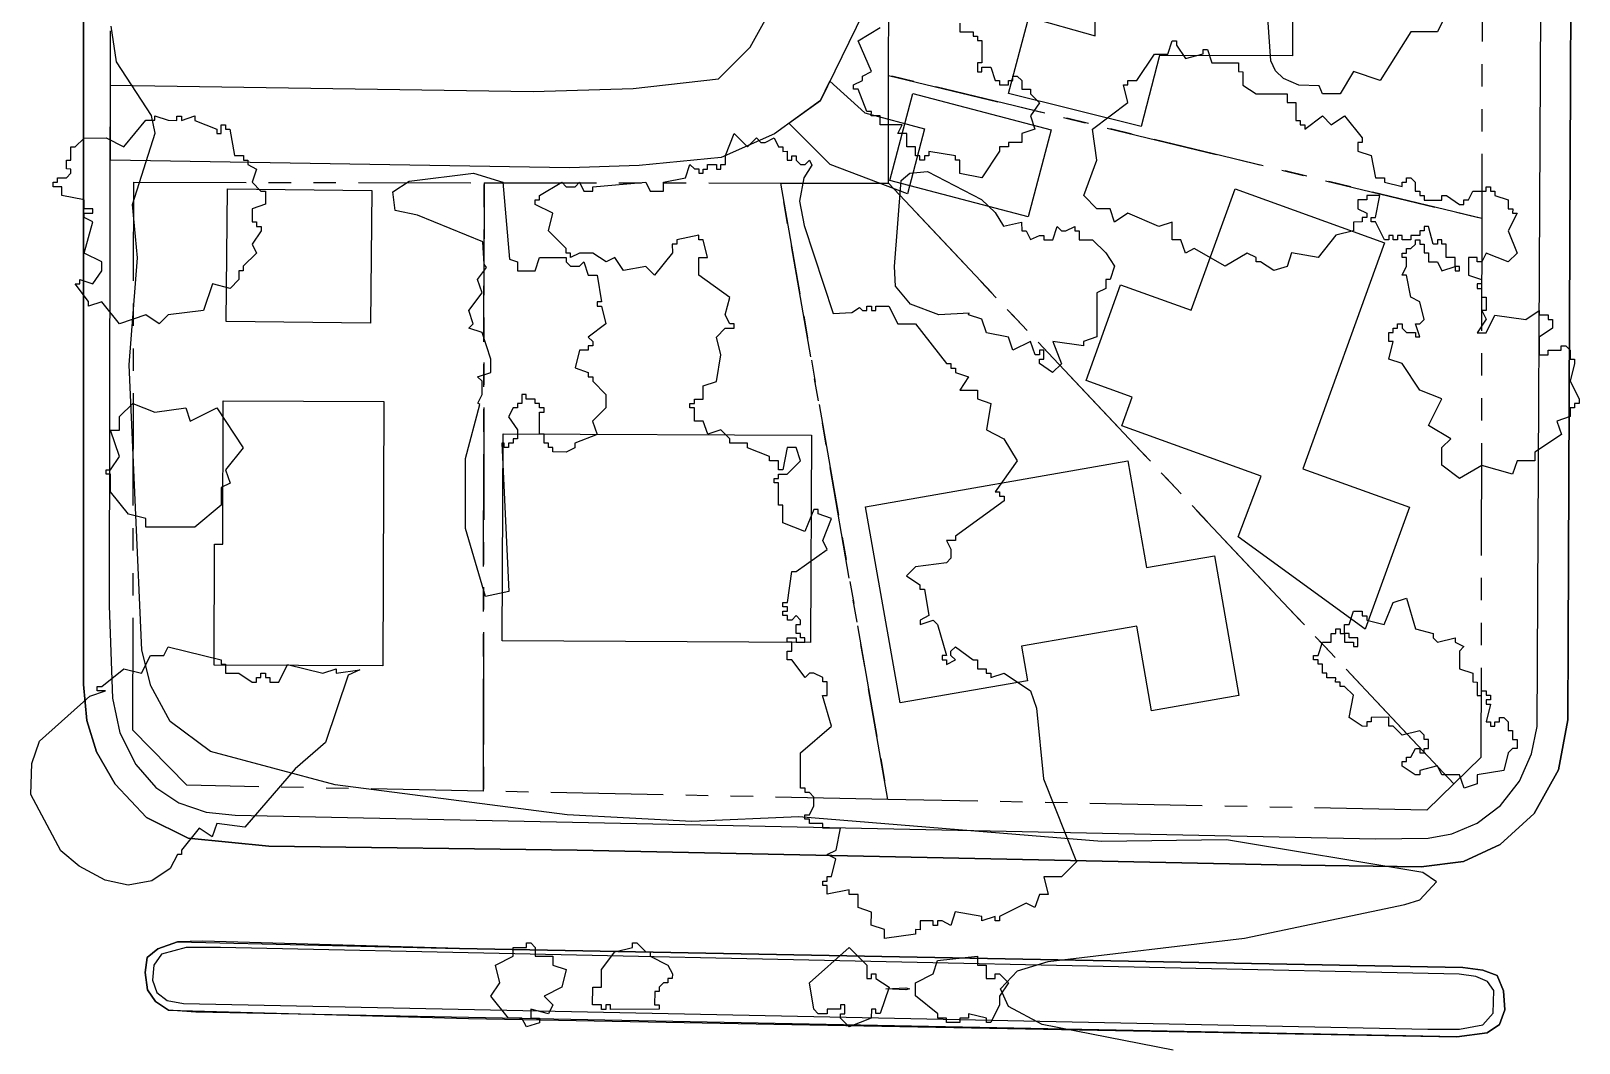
# Model space of a CAD drawing. Header units: metres. Extents: x -550 to 550, y -500 to 950.
# Drawn here: x 365.3 to 452.9, y -195.2 to -138 of the extents above; entities that cross this region are included whole.
import ezdxf

# ---------------------------------------------------------------- set-up
doc = ezdxf.new("R2010")
doc.units = ezdxf.units.M
doc.header["$LTSCALE"] = 2
doc.linetypes.add('PHANTOM', pattern=[6.35, 3.175, -0.635, 0.635, -0.635, 0.635, -0.635])
for name, color, linetype in [('SITE-BLDG-EXIST', 7, 'CONTINUOUS'), ('SITE-PARKING', 250, 'CONTINUOUS'), ('SITE-PROPERTY', 7, 'PHANTOM'), ('SITE-ROAD-CURB', 7, 'CONTINUOUS'), ('SITE-ROAD-GRAVEL', 32, 'CONTINUOUS'), ('SITE-ROAD-PAVED', 7, 'CONTINUOUS'), ('SITE-TREE-CANOPY', 94, 'CONTINUOUS'), ('TOPO-CONTOUR-MINOR', 9, 'CONTINUOUS')]:
    doc.layers.add(name, color=color, linetype=linetype)

msp = doc.modelspace()

# ---------------------------------------------------------------- linework, layer by layer
at = {"layer": 'SITE-BLDG-EXIST'}
for points in [[(425.374, -127.086), (425.368, -126.496), (436.64, -126.454), (436.645, -139.402), (429.137, -139.371), (428.1, -143.396), (420.595, -141.529), (421.745, -137.215), (425.494, -138.265)], [(413.896, -146.449), (415.187, -141.523), (423.008, -143.568), (421.717, -148.494)], [(384.531, -154.511), (376.377, -154.411), (376.464, -146.914), (384.617, -147.013)], [(427.012, -160.303), (427.597, -158.691), (424.985, -157.753), (426.937, -152.338), (430.932, -153.778), (433.412, -146.918), (441.857, -149.965), (437.234, -162.741), (443.271, -164.906), (440.769, -171.811), (433.577, -166.585), (434.874, -163.149)], [(375.7, -173.844), (375.722, -167.003), (376.186, -167.003), (376.217, -158.894), (385.291, -158.928), (385.23, -173.878)], [(391.974, -172.462), (392.03, -160.76), (409.461, -160.837), (409.404, -172.551)], [(412.525, -164.89), (427.339, -162.283), (428.406, -168.325), (432.242, -167.651), (433.63, -175.551), (428.691, -176.423), (427.848, -171.628), (421.329, -172.766), (421.671, -174.713), (414.471, -175.972)]]:
    msp.add_lwpolyline(points, close=True, dxfattribs=at)
at = {"layer": 'SITE-PARKING'}
msp.add_lwpolyline([(414.899, -147.195), (410.526, -145.533), (408.184, -143.205), (409.983, -141.917), (410.511, -140.827), (412.482, -142.621), (415.859, -143.515)], close=True, dxfattribs=at)
at = {"layer": 'SITE-PROPERTY'}
for points in [[(443.401, -127.909), (445.133, -129.991), (447.378, -132.241), (447.35, -148.581), (413.826, -140.498), (413.845, -125.514), (442.062, -125.56)], [(447.306, -179.049), (445.78, -180.538), (413.819, -146.593), (413.826, -140.498), (447.35, -148.581)], [(390.917, -180.959), (374.16, -180.627), (371.109, -177.52), (371.155, -146.54), (390.959, -146.565)], [(413.783, -181.422), (390.917, -180.959), (390.959, -146.565), (407.716, -146.586)], [(445.78, -180.538), (444.254, -182.038), (413.783, -181.422), (407.716, -146.586), (413.819, -146.593)]]:
    msp.add_lwpolyline(points, close=True, dxfattribs=at)
at = {"layer": 'SITE-ROAD-CURB'}
for points in [[(452.38, -136.24), (452.217, -176.931), (451.694, -179.755), (450.322, -182.212), (448.388, -183.967), (446.315, -184.932), (443.92, -185.23), (435.781, -185.131), (396.229, -184.292), (378.791, -184.07), (374.227, -183.62), (371.883, -182.449), (370.108, -180.567), (369.057, -178.73), (368.511, -176.96), (368.324, -174.925), (368.324, -135.981)], [(369.831, -137.974), (369.763, -170.477), (369.953, -175.705), (370.372, -177.664), (371.275, -179.444), (372.404, -180.758), (373.696, -181.617), (375.254, -182.141), (376.897, -182.321), (441.338, -183.647), (444.316, -183.617), (445.657, -183.374), (447.084, -182.775), (448.405, -181.776), (449.488, -180.387), (450.164, -178.841), (450.482, -177.296), (450.694, -136.761)]]:
    msp.add_lwpolyline(points, dxfattribs=at)
for points in [[(389.571, -189.846), (446.287, -190.928), (447.41, -191.074), (448.232, -191.375), (448.575, -192.243), (448.658, -193.322), (448.362, -194.156), (447.659, -194.623), (445.938, -194.854), (374.664, -193.453), (373.126, -193.329), (372.389, -192.85), (371.927, -192.182), (371.809, -191.203), (371.922, -190.369), (372.513, -189.869), (373.637, -189.481)], [(444.309, -194.418), (446.086, -194.421), (447.414, -194.166), (447.99, -193.5), (448.034, -192.22), (447.684, -191.719), (447.01, -191.429), (446.076, -191.306), (376.052, -189.795), (374.128, -189.804), (372.73, -190.181), (372.294, -190.803), (372.215, -191.637), (372.453, -192.338), (373.036, -192.795), (373.962, -192.963)]]:
    msp.add_lwpolyline(points, close=True, dxfattribs=at)
at = {"layer": 'SITE-ROAD-GRAVEL'}
msp.add_lwpolyline([(412.391, -136.981), (409.983, -141.917), (407.368, -143.805), (404.361, -145.136), (399.725, -145.597), (395.785, -145.726), (369.843, -145.282), (369.841, -141.044), (393.74, -141.418), (399.379, -141.247), (404.212, -140.686), (405.991, -138.908), (407.215, -136.696)], dxfattribs=at)
at = {"layer": 'SITE-ROAD-PAVED'}
msp.add_lwpolyline([(368.324, -135.981), (368.324, -174.925), (368.511, -176.96), (369.057, -178.73), (370.108, -180.567), (371.883, -182.449), (374.227, -183.62), (378.791, -184.07), (396.229, -184.292), (435.781, -185.131), (443.92, -185.23), (446.315, -184.932), (448.388, -183.967), (450.322, -182.212), (451.694, -179.755), (452.217, -176.931), (452.38, -136.24)], dxfattribs=at)
msp.add_lwpolyline([(375.069, -189.438), (373.637, -189.481), (372.513, -189.869), (371.922, -190.369), (371.809, -191.203), (371.927, -192.182), (372.389, -192.85), (373.126, -193.329), (390.072, -193.806), (445.938, -194.854), (447.659, -194.623), (448.362, -194.156), (448.658, -193.322), (448.575, -192.243), (448.232, -191.375), (447.41, -191.074), (446.287, -190.928), (389.571, -189.846)], close=True, dxfattribs=at)
at = {"layer": 'SITE-TREE-CANOPY'}
for points in [[(445.349, -137.044), (444.849, -138.044), (443.346, -138.042), (441.601, -140.788), (440.099, -140.285), (439.346, -141.541), (438.349, -141.54), (438.167, -141.084), (437.015, -141.06), (436.152, -140.681), (435.689, -140.247), (435.43, -139.679), (435.091, -134.795)], [(417.847, -137.544), (417.846, -138.044), (418.598, -138.045), (418.597, -138.29), (418.85, -138.29), (418.85, -138.535), (419.096, -138.535), (419.101, -139.792), (418.848, -139.792), (418.848, -140.293), (419.101, -140.293), (419.101, -140.037), (419.6, -140.038), (419.844, -140.794), (420.097, -140.795), (420.097, -141.039), (420.596, -141.04), (420.596, -140.795), (420.849, -140.784), (420.849, -140.54), (421.095, -140.54), (421.347, -140.785), (421.347, -141.286), (421.845, -141.286), (421.845, -141.542), (422.35, -142.043), (421.851, -142.788), (422.095, -143.545), (421.351, -143.788), (421.35, -144.289), (420.599, -144.288), (420.598, -144.544), (420.1, -144.543), (420.099, -144.788), (419.1, -146.288), (417.85, -146.042), (417.844, -145.286), (417.599, -145.286), (417.599, -145.041), (416.096, -144.794), (416.096, -145.039), (415.85, -145.039), (415.85, -145.294), (415.597, -145.294), (415.597, -145.038), (415.345, -145.038), (415.345, -144.537), (414.847, -144.537), (414.847, -143.792), (414.349, -143.791), (414.595, -143.291), (413.345, -143.289), (413.346, -142.789), (412.847, -142.788), (412.848, -142.543), (412.595, -142.543), (412.098, -141.285), (411.845, -141.285), (411.845, -141.04), (412.351, -140.785), (412.344, -140.54), (412.85, -140.285), (412.101, -138.538), (413.345, -137.794)]]:
    msp.add_lwpolyline(points, dxfattribs=at)
for points in [[(445.845, -150.793), (445.346, -150.793), (445.347, -150.036), (445.094, -150.036), (445.095, -149.791), (444.849, -149.791), (444.848, -150.036), (444.596, -150.035), (444.351, -149.045), (444.098, -149.045), (444.098, -149.289), (443.845, -149.289), (443.845, -149.545), (443.346, -149.544), (443.346, -149.789), (442.847, -149.788), (442.848, -149.544), (442.595, -149.543), (442.594, -149.788), (442.349, -149.788), (442.349, -149.543), (442.096, -149.543), (442.096, -149.787), (441.85, -149.787), (441.346, -148.785), (441.1, -148.785), (441.1, -148.54), (441.346, -148.541), (441.6, -147.295), (440.849, -147.294), (440.849, -147.539), (440.35, -147.538), (440.349, -148.039), (440.848, -148.284), (440.847, -148.54), (440.594, -148.54), (440.601, -148.784), (440.096, -148.795), (440.095, -149.284), (439.097, -149.539), (438.099, -150.795), (436.596, -150.537), (436.349, -151.293), (435.597, -151.537), (434.847, -151.035), (434.601, -151.035), (434.601, -150.79), (434.096, -150.545), (432.845, -151.289), (431.097, -150.286), (430.598, -150.541), (430.347, -149.795), (429.848, -149.795), (429.849, -148.793), (429.097, -149.037), (427.35, -148.29), (426.598, -148.789), (426.346, -148.044), (425.601, -148.043), (424.851, -147.286), (425.598, -145.284), (425.347, -143.538), (427.35, -142.038), (427.099, -141.037), (427.345, -141.037), (427.345, -140.792), (427.85, -140.793), (428.85, -139.293), (429.601, -139.294), (429.848, -138.537), (430.101, -138.538), (430.1, -138.794), (430.598, -139.539), (431.596, -139.285), (431.596, -139.04), (431.849, -139.04), (432.101, -139.786), (433.596, -139.788), (433.596, -140.288), (433.849, -140.289), (433.848, -141.045), (434.599, -141.536), (436.347, -141.538), (436.347, -142.038), (436.845, -142.039), (436.851, -143.04), (437.097, -143.04), (437.097, -143.285), (437.349, -143.285), (437.349, -143.541), (438.347, -142.786), (438.845, -143.287), (439.597, -142.788), (440.6, -144.035), (440.6, -144.291), (440.347, -144.29), (440.346, -144.791), (441.097, -145.036), (441.349, -146.294), (441.847, -146.294), (441.847, -146.539), (442.851, -146.785), (442.851, -146.54), (443.097, -146.541), (443.097, -146.285), (443.35, -146.285), (443.596, -146.541), (443.595, -147.042), (443.848, -147.042), (443.848, -147.287), (444.1, -147.287), (444.1, -147.543), (445.097, -147.544), (445.098, -147.288), (445.35, -147.289), (446.094, -147.79), (446.347, -147.79), (446.347, -147.535), (446.6, -147.535), (446.847, -147.035), (447.598, -147.036), (447.598, -146.791), (447.851, -146.791), (447.851, -147.036), (448.097, -147.036), (448.096, -147.292), (448.848, -147.538), (448.847, -148.038), (449.1, -148.039), (449.099, -148.294), (449.345, -148.295), (448.845, -149.295), (449.349, -150.542), (448.85, -151.042), (447.601, -150.54), (447.347, -151.04), (447.095, -151.039), (447.095, -150.795), (446.596, -150.794), (446.595, -151.795), (447.346, -152.041), (447.346, -152.286), (447.1, -152.285), (447.1, -152.541), (447.346, -152.541), (447.345, -153.042), (447.598, -153.042), (447.597, -153.788), (447.351, -153.787), (447.596, -154.288), (447.097, -155.044), (447.595, -155.045), (448.095, -154.044), (449.851, -154.291), (450.596, -153.791), (450.595, -154.036), (451.101, -154.037), (451.101, -154.293), (451.346, -154.293), (451.346, -154.793), (450.601, -155.293), (450.6, -156.294), (451.098, -156.295), (451.098, -156.039), (451.85, -156.04), (451.85, -155.795), (452.096, -155.784), (452.349, -156.04), (452.348, -156.541), (452.601, -156.541), (452.6, -156.786), (452.346, -157.787), (452.851, -158.789), (452.85, -159.044), (452.598, -159.044), (452.597, -159.289), (452.345, -159.289), (452.351, -159.789), (451.599, -160.044), (451.851, -160.79), (450.347, -161.789), (450.346, -162.289), (449.349, -162.288), (449.095, -163.044), (447.347, -162.542), (446.096, -163.285), (445.1, -162.539), (445.101, -161.538), (445.6, -161.038), (444.344, -160.291), (445.098, -158.79), (443.848, -158.288), (442.846, -156.785), (442.095, -156.54), (442.349, -155.539), (442.096, -155.538), (442.096, -155.038), (442.349, -155.038), (442.349, -154.793), (442.595, -154.794), (442.596, -154.538), (442.848, -154.538), (442.848, -154.794), (443.101, -155.039), (443.599, -155.04), (443.599, -155.284), (443.845, -155.285), (443.6, -154.539), (443.846, -154.539), (444.099, -154.295), (443.847, -153.294), (443.349, -153.037), (443.098, -151.791), (442.845, -151.791), (443.098, -151.29), (443.099, -150.79), (442.846, -150.79), (442.846, -150.545), (443.099, -150.545), (443.099, -150.289), (443.345, -150.29), (443.598, -150.045), (443.599, -149.789), (443.844, -149.79), (443.851, -150.034), (444.097, -150.035), (444.096, -150.535), (444.349, -150.536), (444.349, -151.036), (444.847, -151.037), (445.099, -151.538), (445.851, -151.294)], [(375.85, -143.543), (375.85, -143.788), (376.095, -143.788), (376.096, -143.287), (376.349, -143.288), (376.348, -143.544), (376.594, -143.544), (376.845, -145.035), (377.351, -145.035), (377.351, -145.291), (377.596, -145.292), (377.596, -145.536), (378.094, -145.793), (377.848, -146.538), (378.346, -147.039), (378.598, -147.039), (378.598, -147.784), (377.846, -148.039), (377.845, -148.785), (378.098, -148.785), (378.097, -149.041), (378.35, -149.041), (378.35, -149.286), (377.85, -150.042), (378.096, -150.543), (377.35, -151.287), (377.35, -151.543), (377.097, -151.542), (377.096, -152.043), (376.597, -152.543), (375.6, -152.286), (375.1, -153.787), (373.098, -154.04), (372.599, -154.54), (371.848, -154.039), (370.344, -154.537), (369.349, -153.29), (368.597, -153.545), (368.597, -153.289), (367.847, -152.287), (368.1, -152.288), (368.1, -152.043), (368.851, -152.289), (369.351, -151.544), (369.344, -151.043), (368.348, -150.542), (368.849, -148.785), (368.35, -148.539), (368.351, -148.295), (368.849, -148.295), (368.85, -148.039), (368.351, -148.039), (368.344, -147.538), (367.095, -147.292), (367.095, -146.791), (366.597, -146.791), (366.597, -146.535), (366.85, -146.535), (366.85, -146.29), (367.349, -146.291), (367.595, -146.035), (367.595, -145.791), (367.349, -145.79), (367.35, -145.29), (367.596, -145.29), (367.597, -144.545), (367.85, -144.545), (368.349, -144.045), (369.599, -144.036), (370.596, -144.538), (371.847, -143.037), (372.346, -143.038), (372.346, -142.793), (373.098, -143.039), (373.596, -143.04), (373.596, -142.795), (373.849, -142.795), (373.849, -143.04), (374.601, -142.785), (374.6, -143.041)], [(412.349, -153.789), (412.595, -153.789), (412.595, -153.544), (412.848, -153.545), (412.848, -153.789), (413.1, -153.79), (413.101, -153.545), (413.845, -153.535), (414.35, -154.536), (415.347, -154.538), (417.1, -156.787), (417.346, -156.787), (417.345, -157.043), (417.598, -157.043), (417.598, -157.288), (418.349, -157.545), (417.849, -158.289), (418.847, -158.291), (418.846, -158.791), (419.597, -159.037), (419.35, -160.538), (420.346, -161.04), (421.096, -162.287), (419.851, -164.043), (420.097, -164.043), (420.096, -164.288), (420.349, -164.288), (420.349, -164.544), (417.6, -166.543), (417.6, -166.788), (417.094, -166.787), (417.347, -167.288), (417.346, -167.788), (417.1, -168.044), (415.351, -168.287), (414.845, -168.786), (415.595, -169.288), (415.595, -169.544), (415.848, -169.544), (416.099, -171.035), (415.6, -171.29), (415.6, -171.535), (416.344, -171.291), (416.597, -171.536), (417.1, -173.294), (416.848, -173.294), (416.847, -173.539), (417.1, -173.539), (417.1, -173.795), (417.599, -173.54), (417.346, -173.295), (417.347, -173.039), (417.6, -172.794), (418.596, -173.541), (418.849, -173.541), (418.848, -174.042), (419.347, -174.042), (419.347, -174.287), (419.599, -174.287), (419.599, -174.543), (420.351, -174.288), (421.845, -175.291), (422.181, -176.26), (422.584, -180.265), (424.439, -184.95), (423.595, -185.794), (422.598, -185.793), (422.85, -186.794), (422.351, -186.794), (422.097, -187.539), (421.599, -187.293), (420.095, -188.037), (420.095, -188.293), (419.849, -188.292), (419.849, -188.037), (419.098, -188.292), (419.098, -188.036), (417.595, -187.789), (417.348, -188.545), (416.85, -188.289), (416.597, -188.288), (416.597, -188.544), (416.351, -188.544), (416.345, -188.288), (415.6, -188.287), (415.599, -188.788), (415.347, -188.787), (415.346, -189.043), (413.597, -189.286), (413.598, -188.785), (412.847, -188.54), (412.848, -187.794), (412.097, -187.538), (412.098, -186.792), (411.599, -186.792), (411.599, -186.536), (410.349, -186.79), (410.349, -186.29), (410.097, -186.289), (410.097, -186.045), (410.35, -186.045), (410.35, -185.789), (410.596, -185.789), (410.85, -184.788), (410.345, -184.543), (410.851, -184.288), (411.098, -183.042), (410.101, -183.041), (410.101, -182.785), (409.349, -182.784), (409.35, -182.54), (409.097, -182.539), (409.097, -182.295), (409.35, -182.295), (409.597, -181.795), (409.597, -181.294), (409.345, -181.038), (409.099, -181.038), (409.099, -180.793), (408.846, -180.793), (408.849, -178.79), (410.599, -177.291), (410.096, -175.544), (410.349, -175.544), (410.35, -174.788), (410.097, -174.787), (410.097, -174.543), (409.599, -174.286), (409.346, -174.286), (409.1, -174.541), (408.35, -173.539), (408.097, -173.539), (408.097, -173.038), (408.35, -173.039), (408.351, -172.538), (408.098, -172.538), (408.098, -172.293), (408.597, -172.294), (408.597, -172.539), (409.095, -172.539), (409.096, -172.294), (408.85, -172.294), (408.85, -172.038), (408.597, -172.038), (408.598, -171.537), (408.851, -171.538), (408.851, -171.293), (408.599, -171.037), (408.345, -171.292), (408.1, -171.292), (408.1, -171.036), (407.847, -171.036), (407.847, -170.791), (408.1, -170.791), (408.101, -170.536), (407.848, -170.535), (407.848, -170.291), (408.101, -170.291), (408.349, -168.545), (408.595, -168.545), (410.345, -167.29), (410.1, -166.789), (410.6, -165.544), (409.849, -165.287), (409.849, -165.043), (409.596, -165.042), (409.096, -166.288), (407.847, -165.786), (407.848, -164.784), (407.595, -164.795), (407.597, -163.538), (407.351, -163.538), (407.351, -163.293), (407.597, -163.294), (407.597, -163.038), (408.096, -163.038), (408.848, -162.294), (408.596, -161.537), (408.098, -161.537), (407.85, -162.793), (407.597, -162.793), (407.598, -162.292), (407.099, -162.292), (407.1, -162.036), (405.85, -161.545), (405.851, -161.289), (404.846, -161.288), (404.847, -161.043), (404.349, -160.542), (403.597, -160.786), (403.345, -160.04), (402.846, -160.04), (402.847, -159.294), (402.594, -159.294), (402.595, -159.038), (402.848, -159.038), (402.848, -158.794), (403.347, -158.794), (403.347, -158.038), (404.099, -157.794), (404.347, -156.293), (404.095, -155.291), (404.595, -154.791), (405.1, -154.792), (405.1, -154.536), (404.848, -154.536), (404.595, -154.035), (404.85, -153.045), (403.095, -151.786), (403.097, -150.785), (403.595, -150.786), (403.351, -149.795), (403.098, -149.795), (403.098, -149.539), (401.848, -149.793), (401.847, -150.038), (401.595, -150.038), (401.601, -150.538), (400.595, -151.794), (400.097, -151.293), (398.847, -151.536), (398.349, -150.79), (397.85, -151.034), (397.099, -150.544), (396.348, -150.543), (395.849, -150.787), (395.849, -150.542), (395.596, -150.542), (395.597, -150.286), (394.601, -149.295), (394.848, -148.294), (393.851, -147.792), (393.844, -147.536), (394.097, -147.537), (394.098, -147.292), (395.349, -146.537), (395.601, -146.793), (396.1, -146.794), (396.346, -146.538), (396.598, -147.039), (397.097, -147.04), (397.097, -146.795), (400.096, -146.543), (400.348, -147.044), (401.1, -147.045), (401.1, -146.544), (402.351, -146.29), (402.597, -145.545), (402.85, -145.79), (403.096, -145.79), (403.095, -146.035), (403.348, -146.035), (403.349, -145.791), (403.594, -145.791), (403.595, -145.535), (404.1, -145.536), (404.1, -145.792), (404.346, -145.792), (404.346, -145.536), (404.599, -145.536), (404.6, -145.036), (405.1, -143.791), (405.85, -144.537), (406.35, -144.037), (406.595, -144.293), (406.848, -144.293), (407.347, -144.038), (407.599, -144.539), (407.845, -144.539), (407.844, -144.795), (408.097, -144.784), (408.097, -145.285), (408.349, -145.285), (408.35, -145.04), (408.596, -145.041), (408.595, -145.285), (408.848, -145.542), (409.101, -145.542), (409.347, -145.286), (409.494, -145.576), (409.036, -146.298), (408.796, -147.611), (409.054, -148.99), (410.698, -153.965), (411.745, -153.899), (412.181, -153.622)], [(390.961, -151.17), (390.892, -149.913), (387.193, -148.396), (385.936, -148.138), (385.804, -147.082), (386.725, -146.482), (390.363, -146.019), (392.013, -146.544), (392.401, -150.894), (392.85, -151.039), (392.849, -151.54), (393.847, -151.541), (394.1, -150.785), (395.596, -150.787), (395.596, -151.043), (395.848, -151.288), (396.347, -151.288), (396.6, -151.044), (396.845, -151.789), (397.351, -151.79), (397.595, -153.292), (397.349, -153.292), (397.348, -153.536), (397.594, -153.537), (397.846, -154.538), (396.848, -155.293), (397.1, -155.538), (397.1, -155.794), (396.847, -155.794), (396.847, -156.039), (396.348, -156.038), (396.101, -157.039), (396.845, -157.285), (396.845, -157.54), (397.098, -157.541), (397.097, -157.785), (397.848, -158.543), (397.847, -159.288), (397.095, -160.043), (397.347, -160.789), (396.096, -161.288), (396.096, -161.544), (395.597, -161.788), (394.845, -161.787), (394.845, -161.542), (394.6, -161.542), (394.6, -161.286), (394.347, -161.286), (394.348, -160.785), (394.095, -160.785), (394.096, -159.539), (394.349, -159.54), (394.35, -159.295), (394.097, -159.294), (394.097, -159.039), (393.844, -159.038), (393.845, -158.794), (393.346, -158.793), (393.346, -158.537), (393.1, -158.537), (393.1, -159.037), (392.847, -159.037), (392.847, -159.293), (392.601, -159.293), (392.347, -159.793), (392.845, -160.539), (392.845, -161.039), (392.599, -161.039), (392.598, -161.295), (392.346, -161.295), (392.345, -161.539), (392.099, -161.539), (392.1, -161.294), (391.959, -161.294), (392.356, -169.682), (391.036, -169.947), (389.91, -166.108), (389.908, -162.148), (390.726, -159.101), (390.6, -159.034), (390.846, -158.545), (390.847, -157.789), (390.595, -157.544), (391.346, -157.289), (391.347, -156.544), (390.85, -155.041), (390.099, -154.784), (390.345, -154.54), (390.101, -153.794), (390.846, -152.794), (390.594, -152.038), (391.094, -151.36)], [(416.668, -154.028), (415.053, -153.436), (414.205, -152.412), (414.164, -151.31), (414.542, -146.45), (415.027, -146.028), (416.032, -145.929), (419.071, -147.523), (419.856, -148.258), (420.319, -149.026), (421.344, -148.794), (421.351, -149.295), (421.597, -149.295), (421.849, -149.785), (422.348, -149.541), (422.601, -149.541), (422.6, -149.786), (423.099, -149.786), (423.346, -149.041), (423.598, -149.286), (423.851, -149.287), (424.35, -149.043), (424.35, -149.287), (424.595, -149.288), (424.595, -149.788), (425.346, -149.789), (426.097, -150.535), (426.594, -151.292), (426.348, -152.037), (426.095, -152.037), (426.094, -152.538), (425.595, -152.793), (425.599, -155.284), (424.848, -155.539), (424.847, -155.795), (423.099, -155.537), (423.596, -156.795), (423.097, -157.295), (422.346, -156.793), (422.346, -156.537), (422.599, -156.538), (422.6, -156.037), (422.347, -156.037), (422.346, -156.293), (422.101, -156.292), (421.849, -155.536), (420.851, -156.035), (420.599, -155.289), (419.349, -155.043), (419.097, -154.286), (418.346, -154.041), (418.381, -153.941)], [(445.851, -151.538), (446.097, -151.539), (446.097, -151.294), (445.851, -151.294)], [(372.347, -159.534), (374.096, -159.292), (374.348, -160.037), (375.844, -159.294), (377.344, -161.543), (376.346, -162.788), (376.598, -163.544), (376.099, -163.788), (376.097, -164.789), (374.6, -166.045), (371.847, -166.041), (371.848, -165.541), (370.851, -165.295), (369.848, -164.036), (369.849, -163.035), (369.596, -163.035), (369.597, -162.79), (369.849, -162.791), (370.349, -162.035), (369.845, -160.544), (370.351, -160.544), (370.345, -159.788), (371.097, -159.043)], [(439.597, -171.542), (439.85, -171.543), (440.097, -170.787), (440.595, -170.787), (440.595, -171.043), (440.848, -171.043), (440.847, -171.288), (441.844, -171.545), (442.344, -170.289), (443.096, -170.045), (443.6, -171.792), (444.597, -172.038), (444.596, -172.294), (444.849, -172.539), (445.846, -172.295), (445.846, -172.54), (446.344, -172.785), (446.098, -173.041), (446.097, -174.042), (446.848, -174.288), (446.848, -174.788), (447.1, -174.789), (447.1, -175.545), (447.345, -175.545), (447.346, -175.289), (447.598, -175.29), (447.598, -175.534), (447.851, -175.535), (447.851, -175.791), (447.598, -175.79), (447.598, -176.035), (447.85, -176.035), (447.596, -177.036), (447.849, -177.036), (447.849, -177.292), (448.095, -177.293), (448.095, -177.037), (448.348, -177.037), (448.348, -176.792), (448.601, -176.793), (448.846, -177.038), (448.846, -177.538), (449.099, -177.539), (449.098, -178.039), (449.351, -178.039), (449.35, -178.54), (449.097, -178.54), (448.851, -178.795), (448.597, -179.785), (447.101, -180.039), (447.1, -180.539), (446.349, -180.794), (446.097, -180.038), (445.099, -180.036), (444.847, -179.536), (443.85, -179.79), (443.849, -180.035), (443.597, -180.035), (442.846, -179.544), (442.846, -179.288), (443.099, -179.289), (443.099, -179.044), (443.345, -179.044), (443.598, -178.544), (443.851, -178.544), (443.851, -178.789), (444.097, -178.789), (444.097, -178.545), (444.35, -178.545), (444.35, -178.044), (444.098, -178.044), (444.098, -177.788), (443.845, -177.543), (442.848, -177.787), (442.35, -177.286), (442.097, -177.285), (442.098, -176.785), (441.1, -176.795), (441.1, -177.039), (440.847, -177.039), (440.847, -177.295), (440.601, -177.294), (439.85, -176.793), (440.098, -175.536), (439.6, -175.035), (439.347, -175.035), (439.347, -174.79), (439.094, -174.79), (439.095, -174.545), (438.596, -174.544), (438.596, -174.289), (438.351, -174.288), (438.351, -173.788), (438.098, -173.787), (438.099, -173.543), (437.846, -173.542), (437.846, -173.287), (438.099, -173.287), (438.346, -172.542), (438.844, -172.543), (438.845, -172.042), (439.098, -172.042), (439.098, -171.786), (439.351, -171.787), (439.351, -172.043), (439.596, -172.043)], [(439.596, -172.288), (439.596, -172.543), (440.094, -172.544), (440.101, -172.789), (440.347, -172.789), (440.347, -172.289), (439.849, -172.288), (439.849, -172.043), (439.596, -172.043)], [(369.096, -175.293), (369.097, -175.037), (369.35, -175.037), (370.601, -174.038), (371.598, -174.295), (372.098, -173.294), (372.849, -173.295), (373.096, -172.795), (376.1, -173.544), (376.1, -173.789), (376.346, -173.789), (376.345, -174.289), (377.097, -174.29), (377.848, -174.792), (378.1, -174.792), (378.101, -174.536), (378.347, -174.537), (378.347, -174.292), (378.6, -174.292), (378.599, -174.537), (378.845, -174.537), (378.845, -174.793), (379.351, -174.794), (379.85, -173.793), (381.844, -174.285), (382.596, -174.041), (382.596, -174.286), (383.944, -174.099), (383.27, -174.398), (381.987, -178.212), (380.278, -179.7), (377.43, -182.989), (375.85, -182.787), (375.596, -183.543), (374.846, -183.042), (373.847, -184.286), (373.846, -184.542), (373.622, -184.542), (373.206, -185.331), (372.18, -186.031), (370.846, -186.274), (369.533, -185.983), (368.066, -185.203), (367.042, -184.334), (365.346, -181.139), (365.39, -179.393), (365.834, -178.136), (368.668, -175.592), (369.567, -175.293)], [(393.848, -190.285), (394.845, -190.286), (394.844, -190.787), (395.595, -191.043), (395.348, -192.044), (394.35, -192.543), (394.848, -193.045), (394.595, -193.545), (393.598, -193.288), (393.597, -193.788), (394.096, -193.789), (394.096, -194.045), (393.351, -194.289), (393.099, -193.788), (392.347, -193.787), (391.345, -192.54), (391.844, -191.795), (391.6, -190.794), (392.598, -190.294), (392.598, -189.794), (393.35, -189.795), (393.35, -189.539), (393.596, -189.539), (393.848, -189.795)], [(400.098, -190.037), (400.351, -190.037), (400.351, -190.293), (401.347, -190.795), (401.6, -191.284), (401.599, -191.54), (401.347, -191.54), (401.346, -191.785), (401.1, -191.784), (400.847, -192.04), (400.847, -192.285), (400.601, -192.284), (400.6, -193.041), (400.846, -193.041), (400.846, -193.286), (398.1, -193.293), (398.1, -193.038), (397.847, -193.037), (397.847, -193.293), (397.601, -193.293), (397.594, -193.037), (397.096, -193.036), (397.097, -192.035), (397.596, -192.036), (397.597, -191.035), (398.35, -190.034), (399.347, -189.791), (399.348, -189.535), (399.6, -189.535)], [(412.597, -191.543), (412.85, -191.543), (412.85, -191.287), (413.096, -191.287), (413.096, -191.543), (413.847, -192.045), (413.346, -193.535), (413.1, -193.534), (413.101, -193.29), (412.848, -193.289), (412.847, -193.79), (411.597, -194.289), (411.099, -193.788), (411.099, -193.543), (411.345, -193.543), (411.345, -193.043), (411.1, -193.043), (411.099, -193.287), (410.348, -193.286), (410.347, -193.542), (409.849, -193.542), (409.596, -193.285), (409.345, -191.795), (411.595, -189.795), (412.598, -190.786)], [(418.849, -190.794), (419.347, -190.795), (419.346, -191.54), (419.845, -191.541), (419.845, -191.285), (420.098, -191.285), (420.596, -191.786), (420.097, -192.542), (420.096, -193.043), (419.596, -194.043), (419.35, -194.043), (419.351, -193.787), (418.347, -193.541), (418.346, -193.786), (417.848, -193.785), (417.847, -194.041), (417.096, -194.04), (417.096, -193.795), (416.598, -193.795), (416.598, -193.539), (415.349, -192.536), (415.35, -191.791), (416.348, -191.292), (416.595, -190.535), (418.849, -190.293)]]:
    msp.add_lwpolyline(points, close=True, dxfattribs=at)
at = {"layer": 'TOPO-CONTOUR-MINOR'}
msp.add_lwpolyline([(429.905, -195.597), (422.5, -194.146), (420.609, -193.139), (420.142, -192.131), (421.112, -191.123), (422.852, -190.579), (433.936, -189.26), (443.004, -187.356), (443.853, -187.093), (444.798, -186.085), (444.012, -185.549), (432.928, -183.715), (425.875, -183.81), (408.745, -182.414), (402.7, -182.665), (395.646, -182.301), (382.547, -180.607), (375.494, -178.724), (373.222, -177.017), (372.119, -175.002), (371.62, -172.986), (370.898, -156.865), (371.371, -150.819), (371.085, -147.796), (372.373, -143.766), (372.159, -142.758), (370.19, -139.735), (369.873, -137.72)], dxfattribs=at)
msp.add_lwpolyline([(413.662, -192.131), (414.791, -192.081), (415.007, -192.131), (414.791, -192.19)], close=True, dxfattribs=at)

doc.saveas('drawing.dxf')
